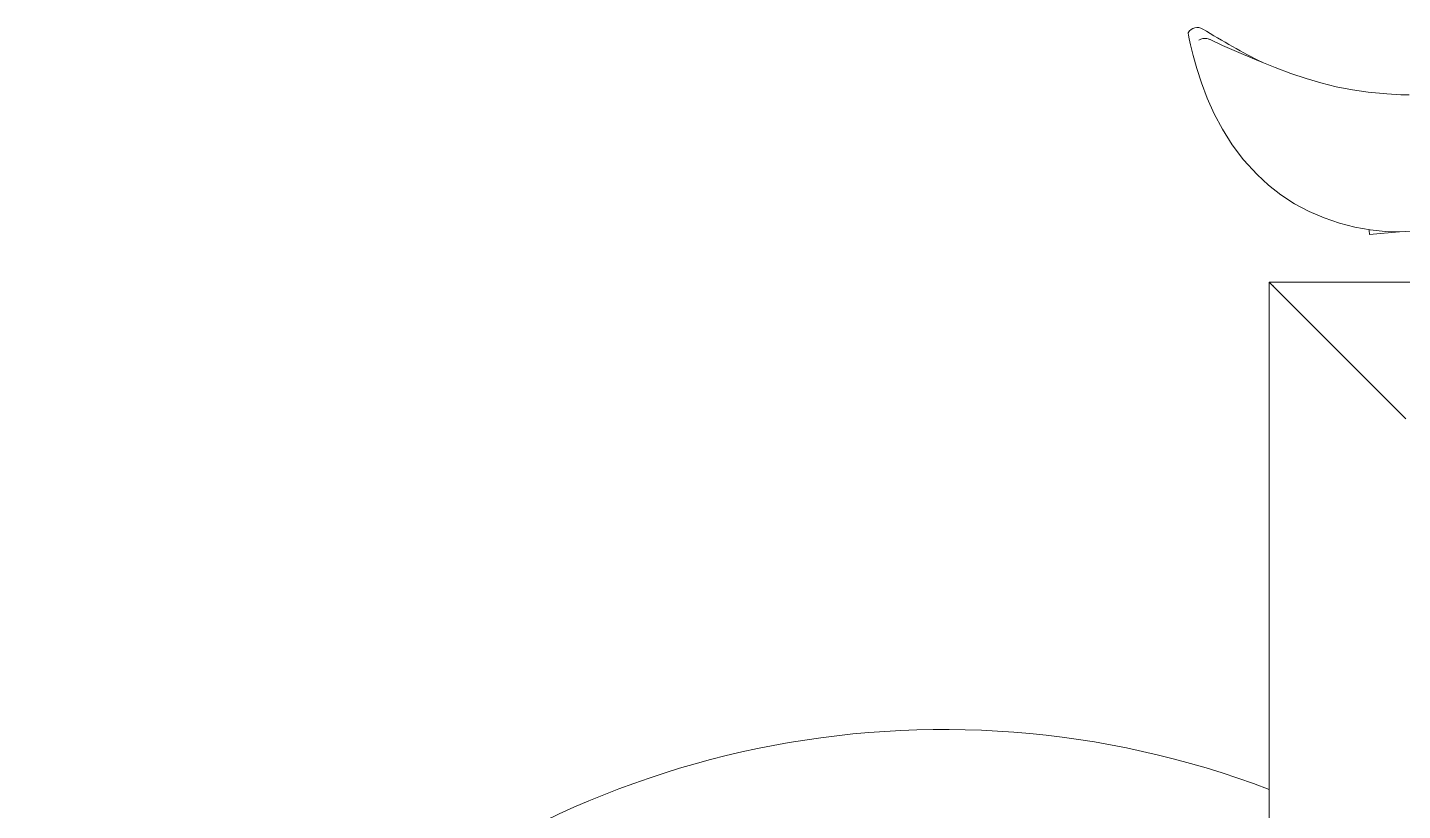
# Model space of a CAD drawing. Header units: inches. Extents: x -9 to 508, y -1 to 141.
# Drawn here: x 346.78 to 365.81, y 120.46 to 131.3 of the extents above; entities that cross this region are included whole.
import ezdxf

# ---------------------------------------------------------------- set-up
doc = ezdxf.new("R2010")
doc.units = ezdxf.units.IN
doc.layers.add('ZANO_R', color=7, linetype='Continuous', lineweight=0)

msp = doc.modelspace()

# ---------------------------------------------------------------- linework, layer by layer
at = {"layer": 'ZANO_R', "color": 253}
msp.add_line((365.35545, 128.43189), (365.76581, 128.47077), dxfattribs=at)
at = {"layer": 'ZANO_R'}
for p, q in [((363.967, 127.77367), (363.967, 96.43515)), ((363.967, 127.77367), (395.463, 127.77367)), ((364.04574, 127.69493), (365.85676, 125.88391))]:
    msp.add_line(p, q, dxfattribs=at)
at = {"layer": 'ZANO_R', "color": 253, "flags": 128}
for points in [[(366.00062, 128.48676), (365.77197, 128.47062), (365.57175, 128.47535), (365.36359, 128.49674), (365.15094, 128.53503), (364.93771, 128.59025), (364.72489, 128.66323), (364.51708, 128.75327), (364.31807, 128.85968), (364.12893, 128.98252), (363.95444, 129.11868), (363.79704, 129.26388), (363.61191, 129.46776), (363.45371, 129.67739), (363.3185, 129.89063), (363.20352, 130.10611), (363.10721, 130.32126), (363.02826, 130.53198), (362.96406, 130.73225), (362.9126, 130.91379), (362.87461, 131.06213), (362.85632, 131.14329), (362.84663, 131.19531), (362.84334, 131.22085), (362.84343, 131.22731)], [(365.90173, 130.36559), (365.78876, 130.36891), (365.59276, 130.38006), (365.33736, 130.40522), (365.1206, 130.43681), (364.89391, 130.48089), (364.68087, 130.53369), (364.47648, 130.59426), (364.2671, 130.66458), (364.04881, 130.74549), (363.81938, 130.83714), (363.57623, 130.9394), (363.31959, 131.05218), (363.13887, 131.13732)], [(365.34918, 128.49812), (365.35126, 128.47607), (365.35389, 128.44839), (365.35527, 128.43376), (365.35545, 128.43189)]]:
    msp.add_lwpolyline(points, dxfattribs=at)
at = {"layer": 'ZANO_R', "flags": 128}
for points in [[(363.967, 127.77367), (363.9682, 127.77248), (363.97175, 127.76892), (363.97755, 127.76312), (363.98542, 127.75525), (363.99513, 127.74555), (364.00637, 127.7343), (364.01881, 127.72186), (364.03207, 127.70861), (364.04574, 127.69493)], [(364.04574, 127.69493), (364.03038, 127.71029), (364.01561, 127.72506), (364.00199, 127.73868), (363.99006, 127.75061), (363.98027, 127.7604), (363.97299, 127.76768), (363.96851, 127.77216), (363.967, 127.77367)]]:
    msp.add_lwpolyline(points, dxfattribs=at)
at = {"layer": 'ZANO_R', "color": 253}
for centre, radius, start, end in [((362.97206, 131.15014), 0.15, 59.086288, 149.013272), ((368.33398, 139.72263), 9.9613, 237.958077, 243.426138), ((363.07388, 130.99961), 0.15, 79.281925, 122.32041), ((363.07388, 130.99961), 0.15, 64.800354, 79.281925), ((359.45644, 108.8997), 12.68108, 69.164142, 264.472875)]:
    msp.add_arc(centre, radius, start, end, dxfattribs=at)

doc.saveas('drawing.dxf')
